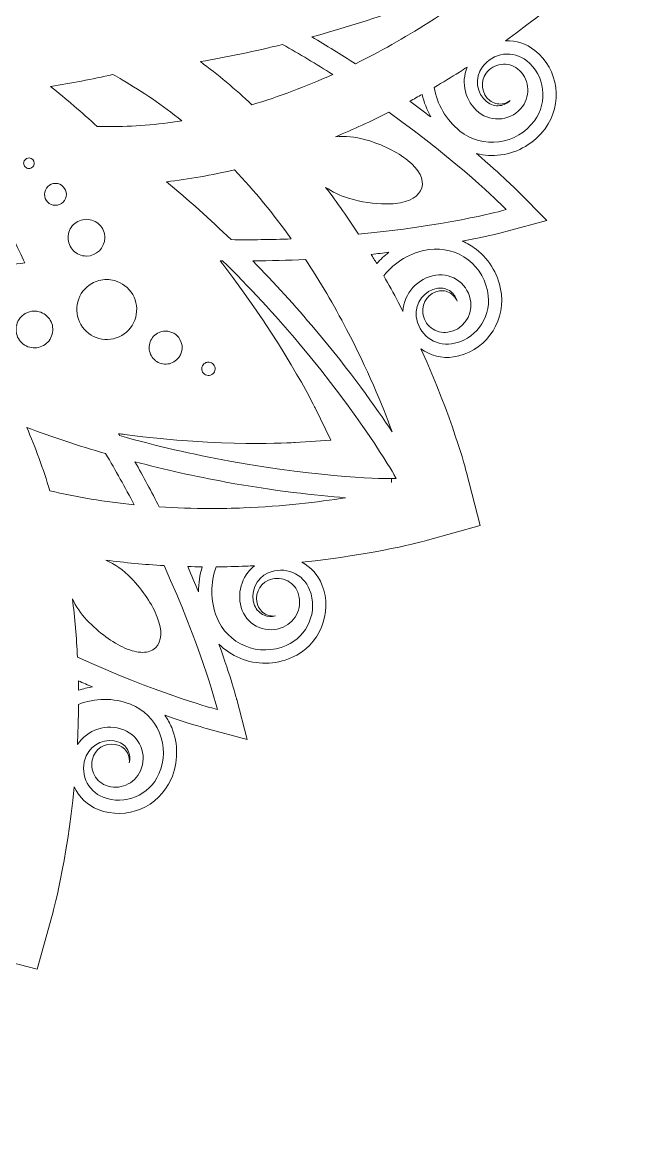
# Model space of a CAD drawing. Header units: millimetres. Extents: x -17 to 2094, y -143 to 314.
# Drawn here: x 1486.8 to 1603.2, y -141.3 to 67.2 of the extents above; entities that cross this region are included whole.
import ezdxf

# ---------------------------------------------------------------- set-up
doc = ezdxf.new("R2010")
doc.units = ezdxf.units.MM
doc.header["$MEASUREMENT"] = 0
doc.layers.add('Layer 6', color=7, linetype='Continuous')

msp = doc.modelspace()

# ---------------------------------------------------------------- linework, layer by layer
at = {"layer": 'Layer 6', "lineweight": 0}
for points, knots in [([(1596.07, 93.78), (1596.07, 93.78), (1596.07, 93.78), (1596.07, 93.78), (1595.72, 94.14), (1588.73, 101.25), (1577.12, 109.56), (1579.29, 109.32), (1581.43, 109.93), (1583.16, 111.3), (1587.62, 114.82), (1588.48, 121.42), (1585.07, 126.01), (1583.03, 128.75), (1580.07, 130.51), (1576.74, 130.95), (1575.59, 131.1), (1574.45, 131.09), (1573.34, 130.92), (1577.51, 134.5), (1579.83, 136.8), (1580, 136.97), (1580, 136.97), (1585.47, 142.45), (1585.47, 142.45), (1585.47, 142.45), (1578.02, 144.49), (1578.02, 144.49), (1577.77, 144.56), (1574.21, 145.53), (1568.15, 146.65), (1569.48, 147.07), (1570.74, 147.73), (1571.88, 148.6), (1574.54, 150.65), (1576.22, 153.65), (1576.62, 157.05), (1577.27, 162.73), (1573.23, 168.02), (1567.61, 168.83), (1565.56, 169.13), (1563.52, 168.67), (1561.83, 167.54), (1567.58, 180.31), (1570.02, 189.74), (1570.14, 190.22), (1570.14, 190.22), (1572.68, 200.18), (1572.68, 200.18), (1572.68, 200.18), (1562.79, 202.96), (1562.79, 202.96), (1562.3, 203.09), (1552.74, 205.75), (1538.6, 207.14), (1540.57, 208.02), (1542.09, 209.61), (1542.9, 211.64), (1545, 216.91), (1542.44, 223.06), (1537.19, 225.33), (1534.06, 226.68), (1530.62, 226.73), (1527.51, 225.44), (1526.36, 224.97), (1525.3, 224.33), (1524.36, 223.55), (1526.28, 228.95), (1527.17, 232.24), (1527.24, 232.48), (1527.24, 232.48), (1529.24, 239.96), (1529.24, 239.96), (1529.24, 239.96), (1521.77, 238.01), (1521.77, 238.01), (1521.52, 237.94), (1518.1, 237.04), (1512.51, 235.07), (1513.32, 236.03), (1513.98, 237.11), (1514.48, 238.3), (1515.76, 241.41), (1515.72, 244.84), (1514.36, 247.98), (1512.09, 253.23), (1505.95, 255.79), (1500.67, 253.68), (1498.71, 252.9), (1497.16, 251.46), (1496.26, 249.58), (1494.86, 263.59), (1492.24, 273.03), (1492.1, 273.52), (1492.1, 273.52), (1489.32, 283.41), (1489.32, 283.41), (1489.32, 283.41), (1479.37, 280.87), (1479.37, 280.87), (1478.88, 280.75), (1469.34, 278.28), (1456.47, 272.46), (1457.67, 274.18), (1458.17, 276.28), (1457.86, 278.4), (1457.05, 284.02), (1451.76, 288.06), (1446.08, 287.4), (1442.68, 287.01), (1439.69, 285.33), (1437.64, 282.66), (1436.85, 281.64), (1436.24, 280.52), (1435.82, 279.34), (1434.76, 285.17), (1433.85, 288.57), (1433.79, 288.82), (1433.79, 288.82), (1431.78, 296.29), (1431.78, 296.29), (1431.78, 296.29), (1426.28, 290.86), (1426.28, 290.86), (1426.28, 290.86), (1426.26, 290.83), (1426.26, 290.83), (1425.55, 290.12), (1423.22, 287.74), (1419.89, 283.87), (1420.05, 284.98), (1420.07, 286.13), (1419.92, 287.28), (1419.47, 290.61), (1417.72, 293.57), (1414.98, 295.6), (1410.38, 299.02), (1403.78, 298.16), (1400.27, 293.7), (1398.95, 292.03), (1398.33, 289.99), (1398.5, 287.9), (1390.26, 299.38), (1383.24, 306.28), (1382.88, 306.63), (1382.88, 306.63), (1375.52, 313.81), (1375.52, 313.81), (1375.52, 313.81), (1368.17, 306.63), (1368.17, 306.63), (1367.81, 306.28), (1360.82, 299.41), (1352.61, 287.99), (1352.76, 290.04), (1352.14, 292.05), (1350.84, 293.7), (1347.32, 298.16), (1340.72, 299.02), (1336.13, 295.6), (1333.39, 293.57), (1331.63, 290.61), (1331.19, 287.28), (1331.03, 286.04), (1331.05, 284.81), (1331.25, 283.61), (1327.38, 288.17), (1324.87, 290.7), (1324.69, 290.88), (1324.69, 290.88), (1319.21, 296.35), (1319.21, 296.35), (1319.21, 296.35), (1317.17, 288.9), (1317.17, 288.9), (1317.11, 288.66), (1316.2, 285.34), (1315.13, 279.66), (1314.73, 280.63), (1314.19, 281.56), (1313.54, 282.42), (1311.49, 285.08), (1308.49, 286.76), (1305.09, 287.15), (1299.41, 287.81), (1294.12, 283.77), (1293.31, 278.15), (1293.01, 276.06), (1293.49, 273.99), (1294.66, 272.27), (1281.77, 278.1), (1272.21, 280.58), (1271.73, 280.7), (1271.73, 280.7), (1261.77, 283.24), (1261.77, 283.24), (1261.77, 283.24), (1258.99, 273.35), (1258.99, 273.35), (1258.85, 272.87), (1256.24, 263.44), (1254.84, 249.48), (1253.93, 251.28), (1252.41, 252.67), (1250.5, 253.44), (1245.23, 255.54), (1239.08, 252.98), (1236.81, 247.73), (1235.46, 244.6), (1235.41, 241.16), (1236.7, 238.05), (1237.13, 236.99), (1237.71, 236.01), (1238.41, 235.14), (1232.83, 237.13), (1229.43, 238.05), (1229.18, 238.11), (1229.18, 238.11), (1221.7, 240.12), (1221.7, 240.12), (1221.7, 240.12), (1223.66, 232.64), (1223.66, 232.64), (1223.72, 232.39), (1224.62, 229), (1226.57, 223.45), (1225.74, 224.08), (1224.83, 224.61), (1223.84, 225.01), (1220.73, 226.3), (1217.3, 226.25), (1214.16, 224.9), (1208.91, 222.63), (1206.35, 216.48), (1208.46, 211.21), (1209.23, 209.27), (1210.65, 207.73), (1212.49, 206.83), (1198.42, 205.44), (1188.91, 202.8), (1188.43, 202.66), (1188.43, 202.66), (1178.54, 199.89), (1178.54, 199.89), (1178.54, 199.89), (1181.08, 189.93), (1181.08, 189.93), (1181.2, 189.44), (1183.65, 179.98), (1189.42, 167.18), (1187.75, 168.26), (1185.76, 168.69), (1183.74, 168.4), (1178.12, 167.58), (1174.08, 162.3), (1174.74, 156.61), (1175.13, 153.22), (1176.81, 150.22), (1179.48, 148.17), (1180.28, 147.55), (1181.15, 147.05), (1182.06, 146.65), (1176.39, 145.61), (1173.09, 144.73), (1172.85, 144.66), (1172.85, 144.66), (1165.37, 142.66), (1165.37, 142.66), (1165.37, 142.66), (1170.8, 137.16), (1170.8, 137.16), (1170.98, 136.98), (1173.55, 134.4), (1178.18, 130.44), (1177.09, 130.59), (1175.98, 130.6), (1174.86, 130.45), (1171.53, 130.01), (1168.57, 128.26), (1166.54, 125.51), (1163.12, 120.92), (1163.98, 114.32), (1168.44, 110.8), (1170.05, 109.54), (1172, 108.92), (1174, 109.02), (1162.55, 100.8), (1155.66, 93.8), (1155.31, 93.44), (1155.31, 93.44), (1148.14, 86.08), (1148.14, 86.08), (1148.14, 86.08), (1155.31, 78.73), (1155.31, 78.73), (1155.66, 78.37), (1162.55, 71.37), (1173.98, 63.16), (1171.98, 63.26), (1170.04, 62.64), (1168.44, 61.38), (1163.98, 57.86), (1163.12, 51.26), (1166.54, 46.67), (1168.57, 43.92), (1171.53, 42.17), (1174.86, 41.73), (1175.75, 41.61), (1176.64, 41.59), (1177.51, 41.67), (1173.3, 38.07), (1170.96, 35.75), (1170.79, 35.57), (1170.79, 35.57), (1165.31, 30.09), (1165.31, 30.09), (1165.31, 30.09), (1172.76, 28.05), (1172.76, 28.05), (1173.02, 27.98), (1176.68, 26.98), (1182.91, 25.84), (1181.78, 25.42), (1180.71, 24.83), (1179.72, 24.07), (1177.06, 22.02), (1175.38, 19.03), (1174.99, 15.63), (1174.33, 9.95), (1178.37, 4.66), (1183.99, 3.85), (1185.97, 3.56), (1187.92, 3.97), (1189.58, 5.01), (1183.81, -7.79), (1181.37, -17.23), (1181.25, -17.71), (1181.25, -17.71), (1178.71, -27.67), (1178.71, -27.67), (1178.71, -27.67), (1188.6, -30.45), (1188.6, -30.45), (1189.09, -30.59), (1198.6, -33.22), (1212.67, -34.62), (1210.86, -35.53), (1209.47, -37.05), (1208.7, -38.96), (1206.6, -44.24), (1209.16, -50.38), (1214.41, -52.65), (1217.54, -54.01), (1220.98, -54.05), (1224.09, -52.77), (1224.84, -52.46), (1225.54, -52.08), (1226.2, -51.64), (1224.43, -56.67), (1223.61, -59.71), (1223.55, -59.94), (1223.55, -59.94), (1221.55, -67.42), (1221.55, -67.42), (1221.55, -67.42), (1229.02, -65.47), (1229.02, -65.47), (1229.29, -65.4), (1233.09, -64.39), (1239.28, -62.17), (1238.39, -63.18), (1237.66, -64.34), (1237.13, -65.62), (1235.84, -68.73), (1235.89, -72.17), (1237.24, -75.3), (1239.51, -80.55), (1245.66, -83.11), (1250.93, -81.01), (1252.76, -80.28), (1254.23, -78.97), (1255.15, -77.29), (1256.55, -91.18), (1259.15, -100.53), (1259.28, -101.01), (1259.28, -101.01), (1262.06, -110.9), (1262.06, -110.9), (1262.06, -110.9), (1272.02, -108.36), (1272.02, -108.36), (1272.51, -108.24), (1282.12, -105.75), (1295.06, -99.88), (1293.91, -101.59), (1293.44, -103.64), (1293.74, -105.72), (1294.55, -111.34), (1299.84, -115.38), (1305.52, -114.73), (1308.92, -114.33), (1311.92, -112.65), (1313.97, -109.99), (1314.44, -109.37), (1314.85, -108.71), (1315.19, -108.03), (1316.16, -113.1), (1316.94, -116.05), (1317, -116.28), (1317, -116.28), (1319.01, -123.75), (1319.01, -123.75), (1319.01, -123.75), (1324.5, -118.32), (1324.5, -118.32), (1324.5, -118.32), (1324.6, -118.23), (1324.6, -118.23), (1325.08, -117.74), (1327.86, -114.93), (1331.92, -110.12), (1331.57, -111.57), (1331.48, -113.08), (1331.69, -114.6), (1332.13, -117.93), (1333.88, -120.89), (1336.63, -122.93), (1341.22, -126.34), (1347.82, -125.48), (1351.34, -121.02), (1352.55, -119.49), (1353.16, -117.63), (1353.13, -115.73), (1361.26, -127.01), (1368.16, -133.78), (1368.51, -134.13), (1368.51, -134.13), (1375.86, -141.3), (1375.86, -141.3), (1375.86, -141.3), (1383.22, -134.13), (1383.22, -134.13), (1383.58, -133.77), (1390.69, -126.78), (1399, -115.17), (1398.82, -117.27), (1399.44, -119.34), (1400.76, -121.02), (1404.28, -125.48), (1410.88, -126.34), (1415.47, -122.93), (1418.22, -120.89), (1419.97, -117.93), (1420.41, -114.6), (1420.52, -113.79), (1420.55, -112.99), (1420.49, -112.2), (1423.81, -116.05), (1425.93, -118.17), (1426.1, -118.34), (1426.1, -118.34), (1431.57, -123.81), (1431.57, -123.81), (1431.57, -123.81), (1433.62, -116.36), (1433.62, -116.36), (1433.69, -116.09), (1434.76, -112.15), (1435.96, -105.48), (1436.37, -107.01), (1437.08, -108.45), (1438.07, -109.74), (1440.12, -112.4), (1443.11, -114.08), (1446.51, -114.48), (1452.19, -115.13), (1457.48, -111.1), (1458.29, -105.47), (1458.57, -103.53), (1458.18, -101.61), (1457.18, -99.97), (1469.86, -105.66), (1479.18, -108.07), (1479.66, -108.19), (1479.66, -108.19), (1489.62, -110.73), (1489.62, -110.73), (1489.62, -110.73), (1492.4, -100.84), (1492.4, -100.84), (1492.53, -100.35), (1495.21, -90.7), (1496.6, -76.46), (1497.48, -78.42), (1499.07, -79.95), (1501.1, -80.76), (1506.38, -82.86), (1512.52, -80.31), (1514.79, -75.05), (1516.15, -71.92), (1516.19, -68.48), (1514.91, -65.37), (1514.56, -64.54), (1514.13, -63.76), (1513.62, -63.04), (1518.46, -64.72), (1521.38, -65.51), (1521.61, -65.57), (1521.61, -65.57), (1529.09, -67.58), (1529.09, -67.58), (1529.09, -67.58), (1527.13, -60.1), (1527.13, -60.1), (1527.06, -59.84), (1526.04, -55.96), (1523.78, -49.67), (1524.9, -50.8), (1526.25, -51.71), (1527.76, -52.34), (1530.87, -53.62), (1534.31, -53.58), (1537.44, -52.22), (1542.69, -49.95), (1545.25, -43.81), (1543.15, -38.53), (1542.41, -36.68), (1541.08, -35.19), (1539.36, -34.28), (1553.19, -32.87), (1562.48, -30.29), (1562.96, -30.16), (1562.96, -30.16), (1572.85, -27.38), (1572.85, -27.38), (1572.85, -27.38), (1570.31, -17.42), (1570.31, -17.42), (1570.18, -16.93), (1567.68, -7.24), (1561.75, 5.79), (1563.51, 4.5), (1565.67, 3.96), (1567.86, 4.28), (1573.48, 5.09), (1577.52, 10.38), (1576.87, 16.06), (1576.47, 19.46), (1574.79, 22.45), (1572.13, 24.5), (1571.31, 25.13), (1570.44, 25.64), (1569.52, 26.04), (1574.7, 27.01), (1577.71, 27.81), (1577.94, 27.88), (1577.94, 27.88), (1585.42, 29.88), (1585.42, 29.88), (1585.42, 29.88), (1579.99, 35.38), (1579.99, 35.38), (1579.8, 35.57), (1577.08, 38.31), (1572.16, 42.49), (1573.64, 42.11), (1575.19, 42.02), (1576.74, 42.22), (1580.07, 42.67), (1583.03, 44.42), (1585.07, 47.16), (1588.48, 51.76), (1587.62, 58.36), (1583.16, 61.87), (1581.56, 63.13), (1579.62, 63.75), (1577.63, 63.66), (1588.93, 71.8), (1595.73, 78.71), (1596.07, 79.07), (1596.07, 79.07), (1603.25, 86.42), (1603.25, 86.42), (1603.25, 86.42), (1596.07, 93.78), (1596.07, 93.78)], [0, 0, 0, 0, 1, 1, 1, 2, 2, 2, 3, 3, 3, 4, 4, 4, 5, 5, 5, 6, 6, 6, 7, 7, 7, 8, 8, 8, 9, 9, 9, 10, 10, 10, 11, 11, 11, 12, 12, 12, 13, 13, 13, 14, 14, 14, 15, 15, 15, 16, 16, 16, 17, 17, 17, 18, 18, 18, 19, 19, 19, 20, 20, 20, 21, 21, 21, 22, 22, 22, 23, 23, 23, 24, 24, 24, 25, 25, 25, 26, 26, 26, 27, 27, 27, 28, 28, 28, 29, 29, 29, 30, 30, 30, 31, 31, 31, 32, 32, 32, 33, 33, 33, 34, 34, 34, 35, 35, 35, 36, 36, 36, 37, 37, 37, 38, 38, 38, 39, 39, 39, 40, 40, 40, 41, 41, 41, 42, 42, 42, 43, 43, 43, 44, 44, 44, 45, 45, 45, 46, 46, 46, 47, 47, 47, 48, 48, 48, 49, 49, 49, 50, 50, 50, 51, 51, 51, 52, 52, 52, 53, 53, 53, 54, 54, 54, 55, 55, 55, 56, 56, 56, 57, 57, 57, 58, 58, 58, 59, 59, 59, 60, 60, 60, 61, 61, 61, 62, 62, 62, 63, 63, 63, 64, 64, 64, 65, 65, 65, 66, 66, 66, 67, 67, 67, 68, 68, 68, 69, 69, 69, 70, 70, 70, 71, 71, 71, 72, 72, 72, 73, 73, 73, 74, 74, 74, 75, 75, 75, 76, 76, 76, 77, 77, 77, 78, 78, 78, 79, 79, 79, 80, 80, 80, 81, 81, 81, 82, 82, 82, 83, 83, 83, 84, 84, 84, 85, 85, 85, 86, 86, 86, 87, 87, 87, 88, 88, 88, 89, 89, 89, 90, 90, 90, 91, 91, 91, 92, 92, 92, 93, 93, 93, 94, 94, 94, 95, 95, 95, 96, 96, 96, 97, 97, 97, 98, 98, 98, 99, 99, 99, 100, 100, 100, 101, 101, 101, 102, 102, 102, 103, 103, 103, 104, 104, 104, 105, 105, 105, 106, 106, 106, 107, 107, 107, 108, 108, 108, 109, 109, 109, 110, 110, 110, 111, 111, 111, 112, 112, 112, 113, 113, 113, 114, 114, 114, 115, 115, 115, 116, 116, 116, 117, 117, 117, 118, 118, 118, 119, 119, 119, 120, 120, 120, 121, 121, 121, 122, 122, 122, 123, 123, 123, 124, 124, 124, 125, 125, 125, 126, 126, 126, 127, 127, 127, 128, 128, 128, 129, 129, 129, 130, 130, 130, 131, 131, 131, 132, 132, 132, 133, 133, 133, 134, 134, 134, 135, 135, 135, 136, 136, 136, 137, 137, 137, 138, 138, 138, 139, 139, 139, 140, 140, 140, 141, 141, 141, 142, 142, 142, 143, 143, 143, 144, 144, 144, 145, 145, 145, 146, 146, 146, 147, 147, 147, 148, 148, 148, 149, 149, 149, 150, 150, 150, 151, 151, 151, 152, 152, 152, 153, 153, 153, 154, 154, 154, 155, 155, 155, 156, 156, 156, 157, 157, 157, 158, 158, 158, 159, 159, 159, 160, 160, 160, 161, 161, 161, 162, 162, 162, 163, 163, 163, 164, 164, 164, 165, 165, 165, 166, 166, 166, 167, 167, 167, 168, 168, 168, 169, 169, 169, 170, 170, 170, 171, 171, 171, 172, 172, 172, 173, 173, 173, 174, 174, 174, 175, 175, 175, 176, 176, 176, 177, 177, 177, 178, 178, 178, 179, 179, 179, 180, 180, 180, 181, 181, 181, 182, 182, 182, 183, 183, 183, 184, 184, 184, 185, 185, 185, 186, 186, 186, 187, 187, 187, 188, 188, 188, 189, 189, 189, 190, 190, 190, 191, 191, 191, 192, 192, 192, 193, 193, 193, 194, 194, 194, 195, 195, 195, 195]), ([(1563.12, 67.06), (1558.61, 64.2), (1554.01, 61.61), (1549.43, 59.35), (1546.74, 61.09), (1544, 62.78), (1541.25, 64.4), (1546.83, 65.92), (1552.4, 67.67), (1557.82, 69.6), (1566.65, 72.76), (1573.75, 75.89), (1578.77, 78.3), (1574.69, 74.99), (1569.4, 71.04), (1563.12, 67.06)], [0, 0, 0, 0, 1, 1, 1, 2, 2, 2, 3, 3, 3, 4, 4, 4, 5, 5, 5, 5]), ([(1529.98, 51.65), (1526.87, 54.58), (1523.61, 57.31), (1520.29, 59.77), (1525.4, 60.63), (1530.59, 61.71), (1535.75, 62.97), (1538.92, 61.18), (1542.08, 59.29), (1545.17, 57.34), (1540.11, 55.06), (1535.01, 53.15), (1529.98, 51.65)], [0, 0, 0, 0, 1, 1, 1, 2, 2, 2, 3, 3, 3, 4, 4, 4, 4]), ([(1572.61, 50.22), (1573.84, 49.25), (1575.38, 48.82), (1576.93, 49.03), (1578.49, 49.24), (1579.88, 50.06), (1580.83, 51.34), (1582.46, 53.54), (1582.05, 56.7), (1579.92, 58.38), (1579.03, 59.08), (1577.93, 59.39), (1576.81, 59.24), (1575.69, 59.09), (1574.7, 58.5), (1574.01, 57.58), (1572.83, 55.98), (1573.13, 53.68), (1574.68, 52.46), (1575.35, 51.93), (1576.17, 51.71), (1577, 51.82), (1577.56, 51.89), (1578.07, 52.11), (1578.5, 52.44), (1577.99, 51.92), (1577.33, 51.59), (1576.6, 51.5), (1575.72, 51.38), (1574.85, 51.62), (1574.15, 52.18), (1572.15, 53.75), (1571.77, 56.71), (1573.3, 58.77), (1574.27, 60.08), (1575.68, 60.92), (1577.26, 61.13), (1578.82, 61.33), (1580.37, 60.9), (1581.62, 59.92), (1585.03, 57.23), (1585.68, 52.17), (1583.07, 48.65), (1581.43, 46.45), (1579.07, 45.05), (1576.41, 44.69), (1573.79, 44.34), (1571.18, 45.07), (1569.08, 46.72), (1566.43, 48.81), (1564.79, 51.77), (1564.24, 54.91), (1565.84, 55.85), (1567.42, 56.81), (1568.98, 57.8), (1569.47, 58.11), (1569.96, 58.43), (1570.44, 58.74), (1569.21, 55.8), (1570.03, 52.26), (1572.61, 50.22)], [0, 0, 0, 0, 1, 1, 1, 2, 2, 2, 3, 3, 3, 4, 4, 4, 5, 5, 5, 6, 6, 6, 7, 7, 7, 8, 8, 8, 9, 9, 9, 10, 10, 10, 11, 11, 11, 12, 12, 12, 13, 13, 13, 14, 14, 14, 15, 15, 15, 16, 16, 16, 17, 17, 17, 18, 18, 18, 19, 19, 19, 20, 20, 20, 20]), ([(1503.18, 47.55), (1502.48, 47.55), (1501.76, 47.56), (1500.91, 47.57), (1498.01, 50.23), (1495.07, 52.76), (1492.13, 55.11), (1495.99, 55.71), (1499.92, 56.45), (1503.85, 57.33), (1504.51, 56.96), (1505.08, 56.64), (1505.62, 56.33), (1509.44, 54.12), (1513.19, 51.54), (1516.79, 48.64), (1512.18, 47.91), (1507.61, 47.55), (1503.18, 47.55)], [0, 0, 0, 0, 1, 1, 1, 2, 2, 2, 3, 3, 3, 4, 4, 4, 5, 5, 5, 6, 6, 6, 6]), ([(1559.65, 52.32), (1560.42, 52.74), (1561.2, 53.17), (1561.97, 53.6), (1562.31, 52.11), (1562.86, 50.69), (1563.6, 49.37), (1562.35, 50.32), (1561.03, 51.31), (1559.65, 52.32)], [0, 0, 0, 0, 1, 1, 1, 2, 2, 2, 3, 3, 3, 3]), ([(1577.15, 32.58), (1577.15, 32.58), (1577.77, 31.95), (1577.77, 31.95), (1577.77, 31.95), (1576.91, 31.72), (1576.91, 31.72), (1576.47, 31.61), (1566.18, 28.87), (1550.02, 27.32), (1548.05, 30.37), (1545.98, 33.32), (1543.84, 36.14), (1545.09, 35.3), (1546.53, 34.57), (1548.13, 34.1), (1550.57, 33.39), (1553, 33.01), (1555.14, 33.01), (1555.76, 33.01), (1556.36, 33.05), (1556.93, 33.11), (1559.67, 33.41), (1561.44, 34.46), (1561.9, 36.04), (1562.37, 37.62), (1561.44, 39.45), (1559.29, 41.19), (1557.31, 42.78), (1554.49, 44.17), (1551.34, 45.09), (1549.4, 45.65), (1547.46, 45.76), (1545.67, 45.64), (1549.03, 47.02), (1552.38, 48.56), (1555.71, 50.25), (1569.16, 40.63), (1576.83, 32.9), (1577.15, 32.58)], [0, 0, 0, 0, 1, 1, 1, 2, 2, 2, 3, 3, 3, 4, 4, 4, 5, 5, 5, 6, 6, 6, 7, 7, 7, 8, 8, 8, 9, 9, 9, 10, 10, 10, 11, 11, 11, 12, 12, 12, 13, 13, 13, 13]), ([(1487.09, 40.68), (1487.1, 40.89), (1487.17, 41.09), (1487.29, 41.26), (1487.4, 41.35), (1487.51, 41.44), (1487.61, 41.54), (1487.76, 41.63), (1487.92, 41.67), (1488.1, 41.67), (1488.65, 41.66), (1489.09, 41.21), (1489.08, 40.67), (1489.08, 40.4), (1488.98, 40.15), (1488.79, 39.97), (1488.79, 39.97), (1488.79, 39.97), (1488.79, 39.97), (1488.6, 39.78), (1488.35, 39.68), (1488.08, 39.68), (1487.82, 39.68), (1487.57, 39.79), (1487.38, 39.98), (1487.19, 40.17), (1487.09, 40.42), (1487.09, 40.68)], [0, 0, 0, 0, 1, 1, 1, 2, 2, 2, 3, 3, 3, 4, 4, 4, 5, 5, 5, 6, 6, 6, 7, 7, 7, 8, 8, 8, 9, 9, 9, 9]), ([(1513.91, 37.2), (1518.14, 37.68), (1522.44, 38.43), (1526.71, 39.44), (1530.44, 35.5), (1534.03, 31.14), (1537.37, 26.46), (1533.61, 26.31), (1529.82, 26.26), (1526.1, 26.31), (1522.14, 30.12), (1518.05, 33.78), (1513.91, 37.2)], [0, 0, 0, 0, 1, 1, 1, 2, 2, 2, 3, 3, 3, 4, 4, 4, 4]), ([(1491.63, 36.29), (1492.01, 36.67), (1492.52, 36.87), (1493.06, 36.87), (1493.06, 36.87), (1493.08, 36.87), (1493.08, 36.87), (1493.63, 36.87), (1494.14, 36.65), (1494.52, 36.26), (1494.91, 35.87), (1495.11, 35.35), (1495.11, 34.81), (1495.11, 34.26), (1494.89, 33.75), (1494.5, 33.37), (1494.1, 32.98), (1493.59, 32.77), (1493.05, 32.78), (1493.05, 32.78), (1493.04, 32.78), (1493.04, 32.78), (1492.5, 32.78), (1491.99, 33), (1491.6, 33.39), (1491.22, 33.78), (1491.01, 34.3), (1491.01, 34.84), (1491.02, 35.39), (1491.24, 35.9), (1491.63, 36.29)], [0, 0, 0, 0, 1, 1, 1, 2, 2, 2, 3, 3, 3, 4, 4, 4, 5, 5, 5, 6, 6, 6, 7, 7, 7, 8, 8, 8, 9, 9, 9, 10, 10, 10, 10]), ([(1495.43, 26.71), (1495.44, 27.63), (1495.8, 28.49), (1496.46, 29.14), (1497.11, 29.78), (1497.97, 30.13), (1498.88, 30.13), (1498.88, 30.13), (1498.91, 30.13), (1498.91, 30.13), (1499.83, 30.12), (1500.69, 29.75), (1501.34, 29.1), (1501.99, 28.44), (1502.34, 27.57), (1502.34, 26.65), (1502.32, 24.76), (1500.77, 23.22), (1498.89, 23.22), (1498.89, 23.22), (1498.85, 23.22), (1498.85, 23.22), (1497.93, 23.23), (1497.07, 23.6), (1496.42, 24.26), (1495.77, 24.91), (1495.42, 25.78), (1495.43, 26.71)], [0, 0, 0, 0, 1, 1, 1, 2, 2, 2, 3, 3, 3, 4, 4, 4, 5, 5, 5, 6, 6, 6, 7, 7, 7, 8, 8, 8, 9, 9, 9, 9]), ([(1481.44, 21.41), (1479.82, 23.18), (1478.16, 24.92), (1476.51, 26.58), (1476.5, 26.58), (1476.5, 26.59), (1476.49, 26.59), (1476.49, 26.59), (1478.86, 26.79), (1478.86, 26.79), (1478.86, 26.79), (1478.01, 28.59), (1478.01, 28.59), (1480.29, 27.99), (1482.63, 27.42), (1484.97, 26.9), (1485.9, 25.03), (1486.69, 23.28), (1487.28, 21.93), (1485.27, 21.69), (1483.31, 21.52), (1481.44, 21.41)], [0, 0, 0, 0, 1, 1, 1, 2, 2, 2, 3, 3, 3, 4, 4, 4, 5, 5, 5, 6, 6, 6, 7, 7, 7, 7]), ([(1553.44, 21.81), (1553.09, 22.39), (1552.74, 22.98), (1552.39, 23.55), (1553.54, 23.67), (1554.66, 23.8), (1555.74, 23.93), (1554.91, 23.31), (1554.14, 22.6), (1553.44, 21.81)], [0, 0, 0, 0, 1, 1, 1, 2, 2, 2, 3, 3, 3, 3]), ([(1574.39, 15.78), (1574.9, 11.42), (1571.81, 7.37), (1567.5, 6.74), (1565.93, 6.51), (1564.37, 6.91), (1563.12, 7.87), (1561.86, 8.85), (1561.06, 10.27), (1560.87, 11.89), (1560.58, 14.44), (1562.39, 16.81), (1564.9, 17.18), (1565.79, 17.31), (1566.67, 17.08), (1567.37, 16.54), (1567.95, 16.1), (1568.35, 15.48), (1568.54, 14.77), (1568.34, 15.28), (1568, 15.72), (1567.56, 16.06), (1566.89, 16.58), (1566.06, 16.79), (1565.23, 16.67), (1563.27, 16.39), (1561.86, 14.55), (1562.09, 12.57), (1562.22, 11.43), (1562.78, 10.42), (1563.68, 9.73), (1564.57, 9.05), (1565.68, 8.76), (1566.8, 8.92), (1569.49, 9.31), (1571.42, 11.84), (1571.11, 14.56), (1570.92, 16.15), (1570.14, 17.56), (1568.89, 18.52), (1567.65, 19.47), (1566.11, 19.87), (1564.55, 19.64), (1561.12, 19.15), (1558.55, 16.21), (1558.37, 12.83), (1558.08, 13.4), (1557.78, 13.97), (1557.48, 14.54), (1556.6, 16.22), (1555.7, 17.88), (1554.76, 19.52), (1556.82, 22.1), (1559.79, 23.94), (1563.24, 24.44), (1565.89, 24.82), (1568.51, 24.14), (1570.61, 22.53), (1572.73, 20.89), (1574.08, 18.5), (1574.39, 15.78)], [0, 0, 0, 0, 1, 1, 1, 2, 2, 2, 3, 3, 3, 4, 4, 4, 5, 5, 5, 6, 6, 6, 7, 7, 7, 8, 8, 8, 9, 9, 9, 10, 10, 10, 11, 11, 11, 12, 12, 12, 13, 13, 13, 14, 14, 14, 15, 15, 15, 16, 16, 16, 17, 17, 17, 18, 18, 18, 19, 19, 19, 20, 20, 20, 20]), ([(1556.22, -19.34), (1556.22, -19.34), (1556.22, -18.59), (1556.22, -18.59), (1555.71, -18.59), (1543.59, -18.55), (1525.81, -15.31), (1518.87, -14.04), (1511.91, -12.42), (1505.12, -10.5), (1505.05, -10.38), (1504.98, -10.26), (1504.91, -10.15), (1505.3, -10.2), (1505.69, -10.25), (1506.07, -10.3), (1524.7, -12.71), (1537.56, -11.84), (1538.1, -11.8), (1538.1, -11.8), (1544.79, -11.34), (1544.79, -11.34), (1544.79, -11.34), (1541.85, -5.31), (1541.85, -5.31), (1541.62, -4.82), (1535.92, 6.77), (1524.53, 21.69), (1524.37, 21.9), (1524.2, 22.12), (1524.02, 22.36), (1524.16, 22.35), (1524.31, 22.35), (1524.45, 22.35), (1529.47, 17.44), (1534.3, 12.23), (1538.81, 6.87), (1550.43, -6.93), (1556.43, -17.39), (1556.68, -17.83), (1556.68, -17.83), (1557.12, -18.59), (1557.12, -18.59), (1557.12, -18.59), (1556.22, -18.59), (1556.22, -18.59), (1556.22, -18.59), (1556.22, -19.34), (1556.22, -19.34)], [0, 0, 0, 0, 1, 1, 1, 2, 2, 2, 3, 3, 3, 4, 4, 4, 5, 5, 5, 6, 6, 6, 7, 7, 7, 8, 8, 8, 9, 9, 9, 10, 10, 10, 11, 11, 11, 12, 12, 12, 13, 13, 13, 14, 14, 14, 15, 15, 15, 16, 16, 16, 16]), ([(1556.34, -9.8), (1553.3, -5.21), (1548.47, 1.59), (1541.86, 9.44), (1538.14, 13.85), (1534.2, 18.18), (1530.13, 22.31), (1533.42, 22.33), (1536.75, 22.43), (1540.03, 22.59), (1542.77, 18.46), (1545.38, 14.05), (1547.78, 9.46), (1551.66, 2.05), (1554.46, -4.72), (1556.34, -9.8)], [0, 0, 0, 0, 1, 1, 1, 2, 2, 2, 3, 3, 3, 4, 4, 4, 5, 5, 5, 5]), ([(1497.83, 10.37), (1497.08, 11.67), (1496.88, 13.19), (1497.27, 14.64), (1497.66, 16.1), (1498.59, 17.31), (1499.89, 18.06), (1500.74, 18.55), (1501.72, 18.81), (1502.71, 18.81), (1503.19, 18.81), (1503.68, 18.75), (1504.16, 18.62), (1505.61, 18.23), (1506.83, 17.3), (1507.58, 16), (1508.33, 14.7), (1508.53, 13.18), (1508.14, 11.73), (1507.75, 10.27), (1506.82, 9.06), (1505.52, 8.31), (1502.83, 6.76), (1499.38, 7.68), (1497.83, 10.37)], [0, 0, 0, 0, 1, 1, 1, 2, 2, 2, 3, 3, 3, 4, 4, 4, 5, 5, 5, 6, 6, 6, 7, 7, 7, 8, 8, 8, 8]), ([(1486.12, 7.71), (1485.66, 8.5), (1485.54, 9.44), (1485.78, 10.33), (1485.78, 10.33), (1485.78, 10.33), (1485.78, 10.33), (1486.02, 11.22), (1486.59, 11.96), (1487.39, 12.43), (1487.91, 12.73), (1488.5, 12.89), (1489.1, 12.89), (1489.41, 12.89), (1489.71, 12.85), (1490.01, 12.77), (1490.9, 12.53), (1491.65, 11.96), (1492.1, 11.16), (1492.57, 10.36), (1492.69, 9.43), (1492.45, 8.54), (1492.21, 7.65), (1491.64, 6.9), (1490.84, 6.44), (1490.04, 5.98), (1489.11, 5.86), (1488.22, 6.1), (1487.33, 6.34), (1486.58, 6.91), (1486.12, 7.71)], [0, 0, 0, 0, 1, 1, 1, 2, 2, 2, 3, 3, 3, 4, 4, 4, 5, 5, 5, 6, 6, 6, 7, 7, 7, 8, 8, 8, 9, 9, 9, 10, 10, 10, 10]), ([(1510.78, 6.84), (1511, 7.64), (1511.51, 8.31), (1512.22, 8.72), (1512.69, 8.99), (1513.23, 9.13), (1513.77, 9.13), (1514.88, 9.13), (1515.91, 8.54), (1516.46, 7.58), (1517.32, 6.1), (1516.81, 4.2), (1515.33, 3.35), (1515.33, 3.35), (1515.33, 3.35), (1515.33, 3.35), (1514.61, 2.93), (1513.78, 2.82), (1512.97, 3.04), (1512.17, 3.25), (1511.5, 3.77), (1511.09, 4.48), (1510.68, 5.2), (1510.57, 6.03), (1510.78, 6.84)], [0, 0, 0, 0, 1, 1, 1, 2, 2, 2, 3, 3, 3, 4, 4, 4, 5, 5, 5, 6, 6, 6, 7, 7, 7, 8, 8, 8, 8]), ([(1522.9, 2.67), (1523.07, 2.38), (1523.11, 2.04), (1523.03, 1.71), (1522.94, 1.39), (1522.73, 1.12), (1522.44, 0.95), (1522.15, 0.78), (1521.81, 0.74), (1521.49, 0.83), (1521.16, 0.91), (1520.89, 1.12), (1520.72, 1.41), (1520.55, 1.7), (1520.51, 2.04), (1520.6, 2.36), (1520.68, 2.69), (1520.89, 2.96), (1521.18, 3.13), (1521.37, 3.24), (1521.59, 3.3), (1521.81, 3.3), (1521.92, 3.3), (1522.03, 3.28), (1522.14, 3.25), (1522.14, 3.25), (1522.14, 3.25), (1522.14, 3.25), (1522.46, 3.17), (1522.73, 2.96), (1522.9, 2.67)], [0, 0, 0, 0, 1, 1, 1, 2, 2, 2, 3, 3, 3, 4, 4, 4, 5, 5, 5, 6, 6, 6, 7, 7, 7, 8, 8, 8, 9, 9, 9, 10, 10, 10, 10]), ([(1492, -20.85), (1490.78, -16.76), (1489.32, -12.78), (1487.67, -8.98), (1492.48, -10.77), (1497.46, -12.42), (1502.5, -13.89), (1504.36, -17.03), (1506.16, -20.26), (1507.87, -23.5), (1502.37, -22.94), (1497.04, -22.06), (1492, -20.85)], [0, 0, 0, 0, 1, 1, 1, 2, 2, 2, 3, 3, 3, 4, 4, 4, 4]), ([(1528.41, -24.08), (1528.41, -24.08), (1528.41, -24.08), (1528.41, -24.08), (1526.32, -24.17), (1524.22, -24.21), (1522.16, -24.21), (1518.93, -24.21), (1515.7, -24.11), (1512.57, -23.9), (1511.11, -21.05), (1509.57, -18.2), (1507.99, -15.41), (1513.63, -16.9), (1519.38, -18.18), (1525.09, -19.23), (1534.32, -20.91), (1542.04, -21.75), (1547.59, -22.17), (1542.4, -23), (1535.84, -23.78), (1528.41, -24.08)], [0, 0, 0, 0, 1, 1, 1, 2, 2, 2, 3, 3, 3, 4, 4, 4, 5, 5, 5, 6, 6, 6, 7, 7, 7, 7]), ([(1522.65, -61.73), (1522.65, -61.73), (1522.64, -61.73), (1522.64, -61.73), (1522.2, -61.61), (1511.94, -58.83), (1497.21, -52.13), (1497.02, -48.42), (1496.7, -44.76), (1496.25, -41.18), (1496.92, -42.56), (1497.81, -43.93), (1498.98, -45.15), (1501.25, -47.53), (1503.78, -49.39), (1506.1, -50.41), (1507.35, -50.96), (1508.48, -51.23), (1509.45, -51.23), (1510.45, -51.23), (1511.27, -50.94), (1511.88, -50.36), (1513.07, -49.22), (1513.18, -47.17), (1512.19, -44.6), (1511.27, -42.23), (1509.52, -39.62), (1507.25, -37.24), (1505.84, -35.76), (1504.18, -34.69), (1502.56, -33.9), (1506.12, -34.37), (1509.77, -34.72), (1513.47, -34.92), (1520.36, -50.07), (1523.16, -60.66), (1523.28, -61.11), (1523.28, -61.11), (1523.5, -61.96), (1523.5, -61.96), (1523.5, -61.96), (1522.65, -61.73), (1522.65, -61.73)], [0, 0, 0, 0, 1, 1, 1, 2, 2, 2, 3, 3, 3, 4, 4, 4, 5, 5, 5, 6, 6, 6, 7, 7, 7, 8, 8, 8, 9, 9, 9, 10, 10, 10, 11, 11, 11, 12, 12, 12, 13, 13, 13, 14, 14, 14, 14]), ([(1517.92, -35.11), (1518.82, -35.13), (1519.73, -35.15), (1520.64, -35.16), (1520.18, -36.69), (1519.94, -38.26), (1519.95, -39.83), (1519.32, -38.32), (1518.64, -36.74), (1517.92, -35.11)], [0, 0, 0, 0, 1, 1, 1, 2, 2, 2, 3, 3, 3, 3]), ([(1528.18, -43.34), (1528.77, -44.81), (1529.88, -45.94), (1531.33, -46.54), (1532.78, -47.14), (1534.4, -47.12), (1535.86, -46.48), (1538.38, -45.4), (1539.6, -42.46), (1538.59, -39.93), (1538.17, -38.88), (1537.37, -38.06), (1536.33, -37.64), (1535.29, -37.2), (1534.13, -37.22), (1533.08, -37.67), (1531.25, -38.46), (1530.36, -40.6), (1531.1, -42.44), (1531.41, -43.23), (1532.01, -43.84), (1532.79, -44.16), (1533.3, -44.37), (1533.86, -44.44), (1534.4, -44.37), (1533.69, -44.56), (1532.95, -44.51), (1532.28, -44.23), (1531.46, -43.9), (1530.83, -43.25), (1530.49, -42.42), (1529.55, -40.06), (1530.7, -37.31), (1533.06, -36.29), (1534.56, -35.64), (1536.19, -35.62), (1537.66, -36.23), (1539.12, -36.83), (1540.24, -37.97), (1540.83, -39.45), (1542.44, -43.49), (1540.48, -48.19), (1536.45, -49.93), (1533.94, -51.02), (1531.19, -51.06), (1528.71, -50.03), (1526.27, -49.02), (1524.37, -47.1), (1523.38, -44.61), (1522.13, -41.49), (1522.18, -38.14), (1523.26, -35.16), (1525.12, -35.15), (1527, -35.11), (1528.86, -35.03), (1529.4, -35.01), (1529.94, -34.98), (1530.47, -34.96), (1528.01, -36.9), (1526.98, -40.33), (1528.18, -43.34)], [0, 0, 0, 0, 1, 1, 1, 2, 2, 2, 3, 3, 3, 4, 4, 4, 5, 5, 5, 6, 6, 6, 7, 7, 7, 8, 8, 8, 9, 9, 9, 10, 10, 10, 11, 11, 11, 12, 12, 12, 13, 13, 13, 14, 14, 14, 15, 15, 15, 16, 16, 16, 17, 17, 17, 18, 18, 18, 19, 19, 19, 20, 20, 20, 20]), ([(1497.4, -58.35), (1497.4, -57.76), (1497.39, -57.16), (1497.37, -56.57), (1498.28, -56.97), (1499.17, -57.36), (1500.04, -57.73), (1499.15, -57.86), (1498.27, -58.07), (1497.4, -58.35)], [0, 0, 0, 0, 1, 1, 1, 2, 2, 2, 3, 3, 3, 3]), ([(1512.5, -74.07), (1510.76, -78.09), (1506.06, -80.06), (1502.02, -78.45), (1500.54, -77.86), (1499.4, -76.73), (1498.8, -75.28), (1498.19, -73.8), (1498.21, -72.17), (1498.86, -70.67), (1499.88, -68.31), (1502.63, -67.16), (1504.99, -68.11), (1505.82, -68.44), (1506.47, -69.07), (1506.8, -69.89), (1507.08, -70.57), (1507.13, -71.3), (1506.94, -72.01), (1507.01, -71.47), (1506.94, -70.92), (1506.73, -70.4), (1506.41, -69.62), (1505.8, -69.02), (1505.01, -68.71), (1503.17, -67.97), (1501.03, -68.86), (1500.24, -70.69), (1499.79, -71.74), (1499.77, -72.9), (1500.21, -73.94), (1500.63, -74.98), (1501.45, -75.78), (1502.5, -76.2), (1505.03, -77.21), (1507.97, -75.99), (1509.05, -73.48), (1509.69, -72.01), (1509.71, -70.4), (1509.11, -68.94), (1508.51, -67.49), (1507.38, -66.38), (1505.91, -65.79), (1502.71, -64.52), (1499.05, -65.75), (1497.19, -68.55), (1497.22, -67.96), (1497.25, -67.35), (1497.27, -66.74), (1497.35, -64.83), (1497.39, -62.91), (1497.41, -61), (1500.47, -59.8), (1503.95, -59.7), (1507.18, -60.99), (1509.67, -61.98), (1511.59, -63.88), (1512.6, -66.32), (1513.63, -68.8), (1513.59, -71.55), (1512.5, -74.07)], [0, 0, 0, 0, 1, 1, 1, 2, 2, 2, 3, 3, 3, 4, 4, 4, 5, 5, 5, 6, 6, 6, 7, 7, 7, 8, 8, 8, 9, 9, 9, 10, 10, 10, 11, 11, 11, 12, 12, 12, 13, 13, 13, 14, 14, 14, 15, 15, 15, 16, 16, 16, 17, 17, 17, 18, 18, 18, 19, 19, 19, 20, 20, 20, 20])]:
    msp.add_open_spline(points, degree=3, knots=knots, dxfattribs=at)

doc.saveas('drawing.dxf')
